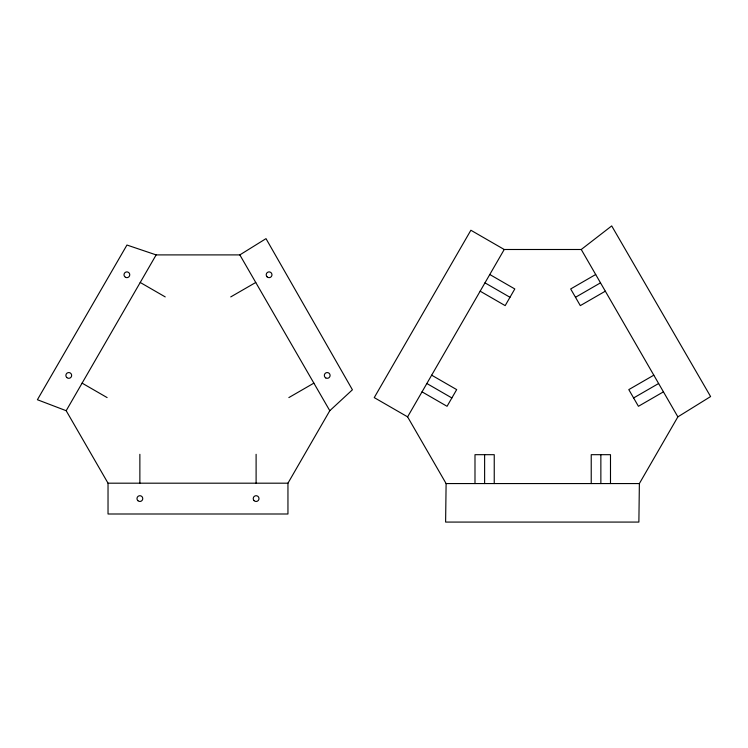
<?xml version="1.0" encoding="UTF-8"?>
<svg xmlns="http://www.w3.org/2000/svg" width="748" height="748" viewBox="0 0 748 748"><rect width="100%" height="100%" fill="white"/><g stroke="black" fill="none" stroke-linecap="round" stroke-linejoin="round"><path stroke-width="1.12" d="M446.107 483.563L445.612 522.076L638.876 522.076L639.372 483.563L677.875 416.86L710.6 396.562L611.705 225.924L581.252 249.495L504.227 249.495L470.875 230.244L374.243 397.609L407.595 416.86L446.107 483.563L639.372 483.563M66.179 410.708L156.145 254.9L239.837 254.9L266.007 238.64L352.411 389.792L329.793 410.708L287.952 483.189L287.952 513.998L108.03 513.998L108.03 483.189L66.179 410.708L37.4 399.731L126.954 245.035L156.145 254.9M407.595 416.86L504.227 249.495M230.739 296.909L255.751 282.473M288.859 397.581L313.87 383.135M595.689 274.507L570.677 288.952L580.308 305.623L605.319 291.187M575.493 297.283L600.504 282.847M653.808 375.178L628.797 389.615L638.427 406.295L663.439 391.849M633.612 397.955L658.623 383.509M108.03 483.189L287.952 483.189M489.79 274.507L514.802 288.952L505.171 305.623L480.16 291.187M484.975 282.847L509.986 297.283M431.661 375.178L456.682 389.615L447.052 406.295L422.04 391.849M426.856 383.509L451.867 397.955M140.222 282.473L165.233 296.909M82.102 383.135L107.114 397.581M581.252 249.495L677.875 416.86M239.837 254.9L329.793 410.708M610.49 483.563L610.49 454.681L591.229 454.681L591.229 483.563M600.859 454.681L600.859 483.563M494.241 483.563L494.241 454.681L474.989 454.681L474.989 483.563M484.62 454.681L484.62 483.563M256.106 454.307L256.106 483.189M139.867 454.307L139.867 483.189M137.828 500.636A2.889 2.889 0 0 0 142.662 499.346A2.889 2.889 0 0 0 139.119 495.802A2.889 2.889 0 0 0 137.828 500.636M254.068 500.636A2.889 2.889 0 0 0 258.901 499.346A2.889 2.889 0 0 0 255.358 495.802A2.889 2.889 0 0 0 254.068 500.636M267.055 276.816A2.889 2.889 0 0 0 271.879 275.516A2.889 2.889 0 0 0 268.345 271.982A2.889 2.889 0 0 0 267.055 276.816M325.773 377.936A2.889 2.889 0 0 0 330.102 375.44A2.889 2.889 0 0 0 325.773 372.934A2.889 2.889 0 0 0 325.773 377.936M66.722 377.478A2.889 2.889 0 0 0 71.556 376.188A2.889 2.889 0 0 0 68.012 372.644A2.889 2.889 0 0 0 66.722 377.478M125.44 277.274A2.889 2.889 0 0 0 129.769 274.768A2.889 2.889 0 0 0 125.44 272.272A2.889 2.889 0 0 0 125.44 277.274"/></g></svg>
